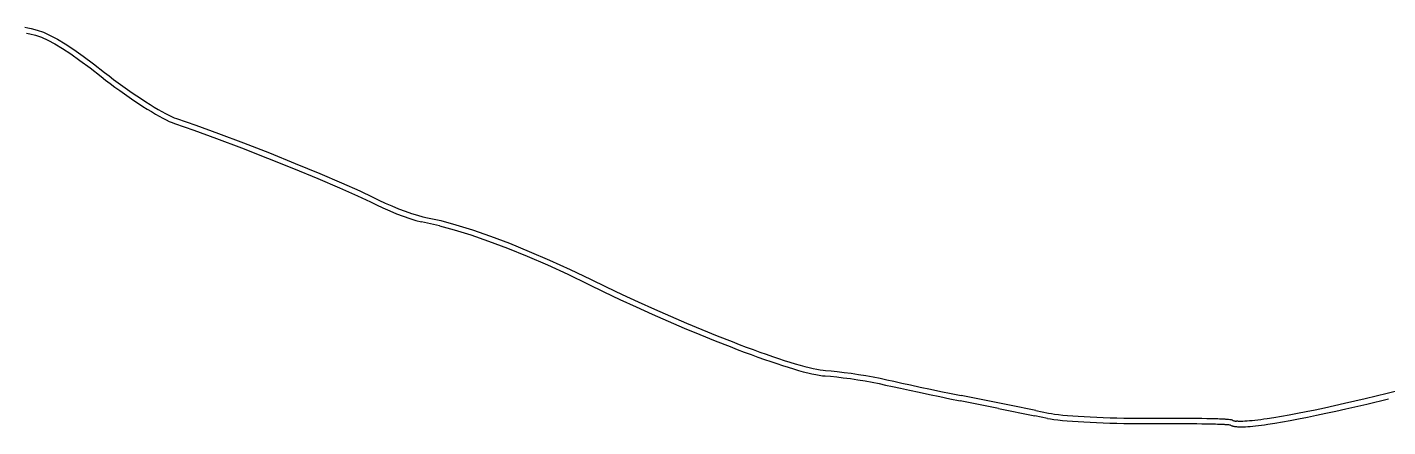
# Model space of a CAD drawing. Extents: x -187 to 142, y -17 to 97.
# Drawn here: x -22.5 to 59.8, y -17.4 to 6.8 of the extents above; entities that cross this region are included whole.
import ezdxf

# ---------------------------------------------------------------- set-up
doc = ezdxf.new("R2010")
doc.units = 0
doc.layers.get('0').update_dxf_attribs({"linetype": 'CONTINUOUS'})

msp = doc.modelspace()

# ---------------------------------------------------------------- linework, layer by layer
for p, q in [((-22.676, 6.765), (-22.5, 6.723)), ((-22.5, 6.723), (-22.307, 6.683)), ((-22.307, 6.683), (-21.943, 6.591)), ((-21.943, 6.591), (-21.558, 6.455)), ((-22.574, 6.409), (-22.374, 6.367)), ((-22.374, 6.367), (-22.041, 6.282)), ((-22.041, 6.282), (-21.682, 6.155)), ((-21.682, 6.155), (-21.294, 5.981)), ((-21.558, 6.455), (-21.149, 6.273)), ((-21.294, 5.981), (-20.872, 5.757)), ((-21.149, 6.273), (-20.709, 6.041)), ((-20.709, 6.041), (-20.234, 5.756)), ((-20.872, 5.757), (-20.41, 5.48)), ((-20.41, 5.48), (-19.904, 5.147)), ((-20.234, 5.756), (-19.717, 5.415)), ((-19.904, 5.147), (-19.348, 4.755)), ((-19.717, 5.415), (-19.152, 5.016)), ((-19.152, 5.016), (-18.535, 4.555)), ((-19.348, 4.755), (-18.737, 4.299)), ((-18.737, 4.299), (-18.067, 3.777)), ((-18.535, 4.555), (-17.86, 4.029)), ((-18.067, 3.777), (-17.791, 3.562)), ((-17.86, 4.029), (-17.588, 3.816)), ((-17.791, 3.562), (-17.511, 3.348)), ((-17.588, 3.816), (-17.311, 3.605)), ((-17.511, 3.348), (-17.228, 3.137)), ((-17.311, 3.605), (-17.03, 3.396)), ((-17.03, 3.396), (-16.748, 3.19)), ((-17.228, 3.137), (-16.942, 2.929)), ((-16.942, 2.929), (-16.657, 2.725)), ((-16.748, 3.19), (-16.465, 2.988)), ((-16.657, 2.725), (-16.373, 2.527)), ((-16.465, 2.988), (-16.184, 2.792)), ((-16.373, 2.527), (-16.091, 2.336)), ((-16.184, 2.792), (-15.905, 2.603)), ((-15.905, 2.603), (-15.631, 2.421)), ((-16.091, 2.336), (-15.814, 2.152)), ((-15.814, 2.152), (-15.543, 1.976)), ((-15.631, 2.421), (-15.363, 2.247)), ((-15.543, 1.976), (-15.28, 1.81)), ((-15.363, 2.247), (-15.103, 2.083)), ((-15.28, 1.81), (-15.027, 1.654)), ((-15.103, 2.083), (-14.852, 1.929)), ((-15.027, 1.654), (-14.784, 1.509)), ((-14.852, 1.929), (-14.612, 1.787)), ((-14.612, 1.787), (-14.385, 1.658)), ((-14.385, 1.658), (-14.172, 1.542)), ((-14.784, 1.509), (-14.553, 1.377)), ((-14.553, 1.377), (-14.335, 1.258)), ((-14.335, 1.258), (-14.132, 1.154)), ((-14.172, 1.542), (-13.977, 1.442)), ((-14.132, 1.154), (-13.943, 1.064)), ((-13.977, 1.442), (-13.801, 1.357)), ((-13.943, 1.064), (-13.772, 0.991)), ((-13.801, 1.357), (-13.646, 1.29)), ((-13.772, 0.991), (-13.618, 0.934)), ((-13.646, 1.29), (-13.513, 1.241)), ((-13.618, 0.934), (-12.457, 0.535)), ((-13.513, 1.241), (-12.345, 0.839)), ((-12.345, 0.839), (-10.97, 0.338)), ((-12.457, 0.535), (-11.084, 0.034)), ((-11.084, 0.034), (-9.573, -0.539)), ((-10.97, 0.338), (-9.458, -0.234)), ((-9.573, -0.539), (-7.998, -1.154)), ((-9.458, -0.234), (-7.884, -0.847)), ((-7.998, -1.154), (-6.434, -1.78)), ((-7.884, -0.847), (-6.321, -1.474)), ((-6.321, -1.474), (-4.84, -2.083)), ((-6.434, -1.78), (-4.956, -2.389)), ((-4.956, -2.389), (-3.637, -2.95)), ((-4.84, -2.083), (-3.515, -2.647)), ((-3.637, -2.95), (-2.553, -3.433)), ((-3.515, -2.647), (-2.419, -3.136)), ((-2.419, -3.136), (-1.625, -3.521)), ((-2.553, -3.433), (-1.778, -3.807)), ((-1.778, -3.807), (-1.407, -3.993)), ((-1.625, -3.521), (-1.263, -3.702)), ((-1.407, -3.993), (-1.014, -4.177)), ((-1.263, -3.702), (-0.876, -3.881)), ((-0.876, -3.881), (-0.474, -4.054)), ((-0.474, -4.054), (-0.068, -4.218)), ((-1.014, -4.177), (-0.607, -4.354)), ((-0.607, -4.354), (-0.195, -4.52)), ((-0.195, -4.52), (0.212, -4.674)), ((-0.068, -4.218), (0.332, -4.369)), ((0.212, -4.674), (0.605, -4.811)), ((0.332, -4.369), (0.717, -4.502)), ((0.605, -4.811), (0.975, -4.927)), ((0.717, -4.502), (1.075, -4.615)), ((0.975, -4.927), (1.314, -5.019)), ((1.075, -4.615), (1.396, -4.704)), ((1.396, -4.704), (1.671, -4.764)), ((1.671, -4.764), (2.479, -4.938)), ((2.479, -4.938), (3.395, -5.186)), ((2.398, -5.253), (1.314, -5.019)), ((2.398, -5.253), (3.298, -5.497)), ((3.298, -5.497), (4.295, -5.81)), ((3.395, -5.186), (4.405, -5.502)), ((4.405, -5.502), (5.493, -5.881)), ((4.295, -5.81), (5.373, -6.186)), ((5.373, -6.186), (6.516, -6.617)), ((5.493, -5.881), (6.642, -6.315)), ((6.642, -6.315), (7.839, -6.8)), ((6.516, -6.617), (7.708, -7.099)), ((7.708, -7.099), (8.93, -7.625)), ((7.839, -6.8), (9.066, -7.329)), ((9.066, -7.329), (10.309, -7.896)), ((8.93, -7.625), (10.168, -8.188)), ((10.168, -8.188), (11.405, -8.784)), ((10.309, -7.896), (11.551, -8.494)), ((11.405, -8.784), (12.354, -9.248)), ((11.551, -8.494), (12.497, -8.956)), ((12.497, -8.956), (13.459, -9.413)), ((12.354, -9.248), (13.319, -9.706)), ((13.319, -9.706), (14.294, -10.157)), ((13.459, -9.413), (14.43, -9.863)), ((14.43, -9.863), (15.405, -10.303)), ((14.294, -10.157), (15.271, -10.599)), ((15.271, -10.599), (16.246, -11.027)), ((15.405, -10.303), (16.377, -10.73)), ((16.246, -11.027), (17.211, -11.441)), ((16.377, -10.73), (17.339, -11.142)), ((17.211, -11.441), (18.16, -11.837)), ((17.339, -11.142), (18.285, -11.537)), ((18.16, -11.837), (19.087, -12.214)), ((18.285, -11.537), (19.208, -11.912)), ((19.087, -12.214), (19.985, -12.568)), ((19.208, -11.912), (20.103, -12.265)), ((20.103, -12.265), (20.537, -12.432)), ((19.985, -12.568), (20.421, -12.736)), ((20.421, -12.736), (20.847, -12.897)), ((20.537, -12.432), (20.962, -12.593)), ((20.847, -12.897), (21.264, -13.051)), ((20.962, -12.593), (21.376, -12.746)), ((21.264, -13.051), (21.669, -13.199)), ((21.376, -12.746), (21.779, -12.893)), ((21.779, -12.893), (22.17, -13.032)), ((22.17, -13.032), (22.548, -13.163)), ((22.548, -13.163), (22.912, -13.286)), ((21.669, -13.199), (22.062, -13.339)), ((22.062, -13.339), (22.442, -13.471)), ((22.442, -13.471), (22.809, -13.595)), ((22.809, -13.595), (23.162, -13.711)), ((22.912, -13.286), (23.262, -13.401)), ((23.162, -13.711), (23.5, -13.818)), ((23.262, -13.401), (23.596, -13.507)), ((23.5, -13.818), (23.821, -13.916)), ((23.596, -13.507), (23.914, -13.603)), ((23.821, -13.916), (24.126, -14.005)), ((23.914, -13.603), (24.216, -13.691)), ((24.216, -13.691), (24.499, -13.768)), ((24.499, -13.768), (24.764, -13.836)), ((24.764, -13.836), (25.008, -13.893)), ((25.008, -13.893), (25.231, -13.94)), ((25.231, -13.94), (25.431, -13.976)), ((25.431, -13.976), (25.608, -14.001)), ((24.126, -14.005), (24.413, -14.084)), ((24.413, -14.084), (24.682, -14.153)), ((24.682, -14.153), (24.933, -14.212)), ((24.933, -14.212), (25.165, -14.261)), ((25.165, -14.261), (25.378, -14.298)), ((25.378, -14.298), (25.571, -14.325)), ((25.571, -14.325), (25.744, -14.339)), ((25.608, -14.001), (25.76, -14.014)), ((25.744, -14.339), (26.066, -14.362)), ((25.76, -14.014), (26.093, -14.038)), ((26.066, -14.362), (26.434, -14.399)), ((26.093, -14.038), (26.469, -14.074)), ((26.434, -14.399), (26.837, -14.447)), ((26.469, -14.074), (26.88, -14.123)), ((26.837, -14.447), (27.265, -14.505)), ((26.88, -14.123), (27.313, -14.182)), ((27.265, -14.505), (27.708, -14.571)), ((27.313, -14.182), (27.759, -14.249)), ((27.708, -14.571), (28.153, -14.645)), ((27.759, -14.249), (28.208, -14.323)), ((28.153, -14.645), (28.59, -14.723)), ((28.208, -14.323), (28.65, -14.403)), ((28.59, -14.723), (29.009, -14.806)), ((28.65, -14.403), (29.074, -14.486)), ((29.009, -14.806), (29.397, -14.89)), ((29.074, -14.486), (29.469, -14.572)), ((29.469, -14.572), (29.883, -14.665)), ((29.883, -14.665), (30.368, -14.771)), ((30.368, -14.771), (30.91, -14.889)), ((29.397, -14.89), (29.813, -14.983)), ((29.813, -14.983), (30.3, -15.09)), ((30.3, -15.09), (30.843, -15.208)), ((30.843, -15.208), (31.428, -15.332)), ((30.91, -14.889), (31.494, -15.013)), ((31.428, -15.332), (32.041, -15.461)), ((31.494, -15.013), (32.106, -15.142)), ((32.041, -15.461), (32.666, -15.592)), ((32.106, -15.142), (32.731, -15.273)), ((32.666, -15.592), (33.29, -15.72)), ((32.731, -15.273), (33.354, -15.401)), ((33.354, -15.401), (33.961, -15.524)), ((36.885, -16.11), (33.961, -15.524)), ((59.733, -15.4), (58.416, -15.723)), ((61.09, -15.054), (59.733, -15.4)), ((33.29, -15.72), (33.898, -15.844)), ((36.232, -16.311), (33.898, -15.844)), ((36.232, -16.311), (38.415, -16.751)), ((38.478, -16.431), (36.885, -16.11)), ((38.478, -16.431), (39.256, -16.591)), ((55.386, -16.405), (54.838, -16.518)), ((55.956, -16.284), (55.386, -16.405)), ((56.546, -16.155), (55.956, -16.284)), ((57.153, -16.018), (56.546, -16.155)), ((56.623, -16.474), (57.232, -16.337)), ((58.416, -15.723), (57.153, -16.018)), ((57.232, -16.337), (58.499, -16.04)), ((58.499, -16.04), (59.819, -15.717)), ((39.192, -16.91), (38.415, -16.751)), ((39.192, -16.91), (39.371, -16.943)), ((39.256, -16.591), (39.421, -16.62)), ((39.371, -16.943), (39.582, -16.974)), ((39.421, -16.62), (39.62, -16.65)), ((39.582, -16.974), (39.821, -17.004)), ((39.62, -16.65), (39.852, -16.678)), ((39.821, -17.004), (40.089, -17.032)), ((39.852, -16.678), (40.113, -16.706)), ((40.089, -17.032), (40.381, -17.058)), ((40.113, -16.706), (40.402, -16.732)), ((40.381, -17.058), (40.697, -17.083)), ((40.402, -16.732), (40.715, -16.757)), ((40.697, -17.083), (41.034, -17.107)), ((40.715, -16.757), (41.05, -16.78)), ((41.034, -17.107), (41.391, -17.128)), ((41.05, -16.78), (41.405, -16.802)), ((41.391, -17.128), (41.765, -17.148)), ((41.405, -16.802), (41.777, -16.821)), ((41.765, -17.148), (42.154, -17.165)), ((41.777, -16.821), (42.164, -16.839)), ((42.154, -17.165), (42.556, -17.181)), ((42.164, -16.839), (42.563, -16.855)), ((42.556, -17.181), (42.967, -17.195)), ((42.563, -16.855), (42.973, -16.868)), ((42.967, -17.195), (43.387, -17.206)), ((42.973, -16.868), (43.391, -16.879)), ((43.387, -17.206), (43.813, -17.214)), ((43.391, -16.879), (43.815, -16.888)), ((43.813, -17.214), (44.243, -17.22)), ((43.815, -16.888), (44.242, -16.894)), ((44.242, -16.894), (44.671, -16.898)), ((44.243, -17.22), (44.673, -17.224)), ((44.671, -16.898), (45.099, -16.899)), ((44.673, -17.224), (45.103, -17.225)), ((45.099, -16.899), (45.523, -16.897)), ((45.103, -17.225), (45.53, -17.223)), ((45.523, -16.897), (45.943, -16.894)), ((45.53, -17.223), (45.949, -17.22)), ((45.943, -16.894), (46.353, -16.892)), ((45.949, -17.22), (46.359, -17.218)), ((46.353, -16.892), (46.754, -16.891)), ((46.359, -17.218), (46.758, -17.218)), ((46.754, -16.891), (47.141, -16.892)), ((46.758, -17.218), (47.145, -17.218)), ((47.141, -16.892), (47.515, -16.894)), ((47.145, -17.218), (47.518, -17.22)), ((47.515, -16.894), (47.873, -16.896)), ((47.518, -17.22), (47.875, -17.222)), ((47.873, -16.896), (48.214, -16.9)), ((47.875, -17.222), (48.214, -17.226)), ((48.214, -16.9), (48.535, -16.904)), ((48.214, -17.226), (48.534, -17.231)), ((48.534, -17.231), (48.833, -17.236)), ((48.535, -16.904), (48.836, -16.91)), ((48.833, -17.236), (48.974, -17.239)), ((48.836, -16.91), (48.977, -16.913)), ((48.974, -17.239), (49.109, -17.242)), ((48.977, -16.913), (49.113, -16.916)), ((49.109, -17.242), (49.239, -17.246)), ((49.113, -16.916), (49.243, -16.919)), ((49.239, -17.246), (49.361, -17.249)), ((49.243, -16.919), (49.367, -16.923)), ((49.361, -17.249), (49.477, -17.253)), ((49.367, -16.923), (49.485, -16.927)), ((49.477, -17.253), (49.587, -17.257)), ((49.485, -16.927), (49.595, -16.931)), ((49.587, -17.257), (49.689, -17.261)), ((49.595, -16.931), (49.699, -16.935)), ((49.689, -17.261), (49.783, -17.266)), ((49.699, -16.935), (49.796, -16.94)), ((49.783, -17.266), (49.871, -17.27)), ((49.796, -16.94), (49.885, -16.944)), ((49.871, -17.27), (49.912, -17.273)), ((49.885, -16.944), (49.927, -16.947)), ((49.912, -17.273), (49.95, -17.275)), ((49.927, -16.947), (49.967, -16.949)), ((49.95, -17.275), (49.987, -17.277)), ((49.967, -16.949), (50.005, -16.952)), ((49.987, -17.277), (50.022, -17.28)), ((50.005, -16.952), (50.042, -16.954)), ((50.022, -17.28), (50.054, -17.282)), ((50.042, -16.954), (50.076, -16.957)), ((50.054, -17.282), (50.084, -17.285)), ((50.076, -16.957), (50.109, -16.96)), ((50.084, -17.285), (50.138, -17.29)), ((50.109, -16.96), (50.139, -16.963)), ((50.139, -16.963), (50.22, -16.971)), ((50.22, -16.971), (50.255, -16.976)), ((50.255, -16.976), (50.306, -16.985)), ((50.306, -16.985), (50.358, -16.996)), ((50.358, -16.996), (50.412, -17.033)), ((50.412, -17.033), (50.463, -17.052)), ((50.463, -17.052), (50.513, -17.066)), ((50.513, -17.066), (50.543, -17.072)), ((50.543, -17.072), (50.576, -17.077)), ((50.576, -17.077), (50.613, -17.081)), ((50.653, -17.085), (50.613, -17.081)), ((50.696, -17.088), (50.653, -17.085)), ((50.741, -17.09), (50.696, -17.088)), ((50.79, -17.092), (50.741, -17.09)), ((50.842, -17.093), (50.79, -17.092)), ((50.896, -17.093), (50.842, -17.093)), ((50.952, -17.092), (50.896, -17.093)), ((51.012, -17.091), (50.952, -17.092)), ((51.137, -17.086), (51.012, -17.091)), ((51.273, -17.077), (51.137, -17.086)), ((51.418, -17.066), (51.273, -17.077)), ((51.572, -17.052), (51.418, -17.066)), ((51.736, -17.035), (51.572, -17.052)), ((51.908, -17.015), (51.736, -17.035)), ((52.088, -16.993), (51.908, -17.015)), ((52.277, -16.967), (52.088, -16.993)), ((52.474, -16.939), (52.277, -16.967)), ((52.327, -17.291), (52.527, -17.262)), ((52.891, -16.875), (52.474, -16.939)), ((52.527, -17.262), (52.948, -17.197)), ((53.338, -16.8), (52.891, -16.875)), ((52.948, -17.197), (53.399, -17.122)), ((53.812, -16.716), (53.338, -16.8)), ((53.399, -17.122), (53.877, -17.037)), ((54.313, -16.621), (53.812, -16.716)), ((53.877, -17.037), (54.381, -16.942)), ((54.838, -16.518), (54.313, -16.621)), ((54.381, -16.942), (54.909, -16.838)), ((54.909, -16.838), (55.459, -16.725)), ((55.459, -16.725), (56.031, -16.604)), ((56.031, -16.604), (56.623, -16.474)), ((50.138, -17.29), (50.192, -17.296)), ((50.192, -17.296), (50.237, -17.304)), ((50.237, -17.304), (50.265, -17.326)), ((50.265, -17.326), (50.3, -17.343)), ((50.3, -17.343), (50.335, -17.357)), ((50.335, -17.357), (50.373, -17.369)), ((50.373, -17.369), (50.411, -17.379)), ((50.411, -17.379), (50.452, -17.387)), ((50.452, -17.387), (50.494, -17.394)), ((50.494, -17.394), (50.537, -17.4)), ((50.537, -17.4), (50.583, -17.406)), ((50.583, -17.406), (50.631, -17.41)), ((50.631, -17.41), (50.681, -17.414)), ((50.681, -17.414), (50.733, -17.416)), ((50.733, -17.416), (50.787, -17.418)), ((50.787, -17.418), (50.843, -17.419)), ((50.843, -17.419), (50.902, -17.419)), ((50.902, -17.419), (50.963, -17.419)), ((50.963, -17.419), (51.026, -17.417)), ((51.026, -17.417), (51.158, -17.412)), ((51.158, -17.412), (51.3, -17.403)), ((51.3, -17.403), (51.45, -17.392)), ((51.45, -17.392), (51.609, -17.377)), ((51.609, -17.377), (51.777, -17.36)), ((51.777, -17.36), (51.952, -17.34)), ((51.952, -17.34), (52.136, -17.317)), ((52.136, -17.317), (52.327, -17.291))]:
    msp.add_line(p, q)

doc.saveas('drawing.dxf')
